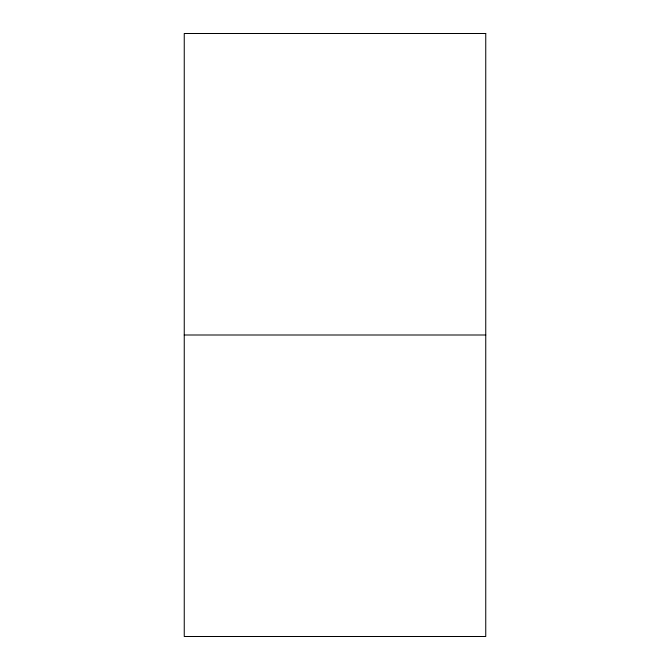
<?xml version="1.0" encoding="UTF-8"?>
<svg xmlns="http://www.w3.org/2000/svg" width="670" height="670" viewBox="0 0 670 670"><rect width="100%" height="100%" fill="white"/><g stroke="black" fill="none" stroke-linecap="round" stroke-linejoin="round"><path stroke-width="1" d="M184.25 335L485.75 335M485.75 33.5L184.25 33.5L184.25 636.5L485.75 636.5L485.75 33.5"/></g></svg>
